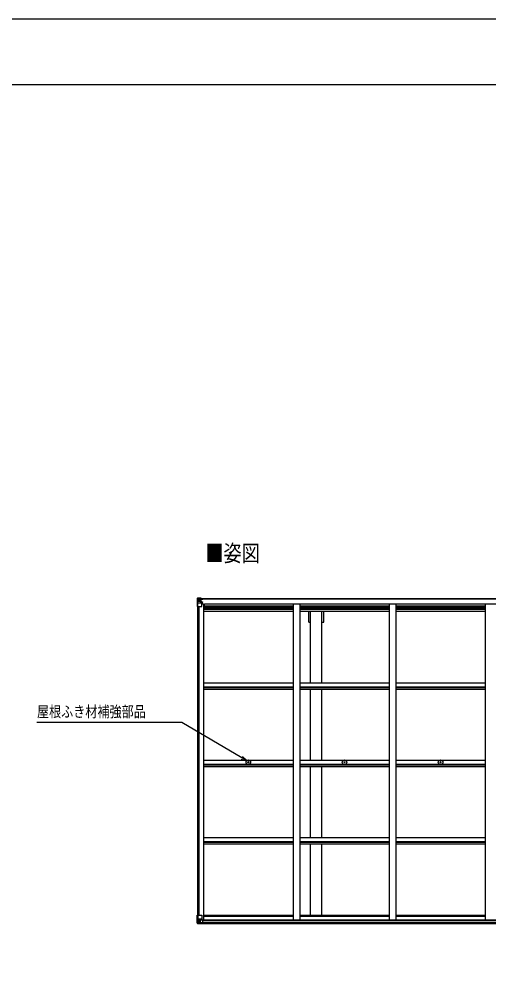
# Model space of a CAD drawing. Units: millimetres, scale not verified. Extents: x -10512 to 10512, y -7425 to 7425.
# Drawn here: x -4674 to -1178, y 231 to 7425 of the extents above; entities that cross this region are included whole.
import ezdxf
from ezdxf.enums import TextEntityAlignment as Align

# ---------------------------------------------------------------- set-up
doc = ezdxf.new("R2010")
doc.units = ezdxf.units.MM
doc.header["$LTSCALE"] = 40
for name, color, linetype in [('0-2_USER1', 3, 'Continuous'), ('0-4_YKK_13', 4, 'Continuous'), ('0-5_YKK_A1', 4, 'Continuous'), ('0-6_YKK_D', 6, 'Continuous'), ('0-7_YKK_ZWAK', 7, 'Continuous')]:
    doc.layers.add(name, color=color, linetype=linetype)
doc.styles.add('ＭＳ ゴシック', font='')
doc.styles.get('ＭＳ ゴシック').set_extended_font_data('MS Gothic')

msp = doc.modelspace()

# ---------------------------------------------------------------- linework, layer by layer
at = {"layer": '0-4_YKK_13'}
for p, q in [((-3348.45, 3109.31), (-3348.45, 3109.27)), ((-3347.51, 3110.32), (-3347.51, 3110.32)), ((-3347.51, 3110.27), (-3347.51, 3110.31)), ((-3338.54, 3110.7), (-3346.46, 3110.23)), ((-3345.6, 3109.26), (-3345.61, 3109.19)), ((-3345.61, 3048.6), (-3345.61, 3109.19)), ((-3341.64, 3105.81), (-3344.37, 3109.48)), ((-3340.78, 3102.31), (-3338.45, 3102.36)), ((-3340.78, 3088.83), (-3340.78, 3102.31)), ((-3326.45, 3111.49), (-3338.45, 3110.71)), ((-3338.45, 3102.36), (-3326.45, 3102.36)), ((-3332.97, 3095.16), (-3332.97, 3094.2)), ((-3327.45, 3102.36), (-3326.45, 3102.36)), ((-3319.95, 3112), (-3326.45, 3111.6)), ((-3326.45, 3085.51), (-3326.45, 3111.6)), ((-3326.45, 3110.72), (-3319.95, 3111.12)), ((-3324.95, 3105.9), (-3326.45, 3105.9)), ((-3324.95, 3102.36), (-3326.45, 3102.36)), ((-3319.95, 3110.19), (-3324.95, 3110.1)), ((-3324.45, 3105.54), (-3324.95, 3105.54)), ((-3320.95, 3100.61), (-3324.95, 3100.61)), ((-3324.84, 3104.24), (-3320.95, 3104.24)), ((-3324.45, 3106.56), (-3324.45, 3104.61)), ((-3316.45, 3106.56), (-3324.45, 3106.56)), ((-3316.45, 3106.54), (-3324.45, 3106.54)), ((-3314.45, 3104.7), (-3324.45, 3104.61)), ((-3324.45, 3104.44), (-3324.45, 3104.61)), ((-3324.45, 3104.61), (-3324.45, 3104.61)), ((-3320.95, 3084.5), (-3320.95, 3104.47)), ((-3319.95, 3111.12), (-3319.95, 3112)), ((-3319.95, 3110.6), (-3319.95, 3111.12)), ((-3319.95, 3110.6), (-3319.95, 3110.19)), ((-3319.95, 3110.19), (-3319.95, 3109.37)), ((-3314.95, 3109.8), (-3314.95, 3109.37)), ((-3314.65, 3109.8), (-3314.95, 3109.8)), ((-3314.65, 3109.8), (-3312.96, 3109.37)), ((-3314.45, 3106.3), (-3309.45, 3106.3)), ((-3314.45, 3104.7), (-3314.45, 3106.3)), ((-3309.45, 3107.23), (-3309.45, 3106.3)), ((-3309.45, 3106.3), (-3308.45, 3106.3)), ((-3308.45, 3106.3), (-3308.45, 3107.23)), ((-3308.45, 3106.3), (-3308.45, 3104.74)), ((-3308.45, 3104.62), (-3308.45, 3104.74)), ((-3345.61, 3048.6), (-3315.45, 3048.6)), ((-3345.06, 3075.49), (-3340.92, 3087.57)), ((-3345.06, 3075.49), (-3338.45, 3075.27)), ((-3338.45, 3088.8), (-3340.78, 3088.83)), ((-3338.45, 3088.8), (-3326.45, 3088.8)), ((-3338.45, 3088.8), (-3338.45, 3088.8)), ((-3338.45, 3075.27), (-3314.45, 3075.27)), ((-3324.95, 3088.8), (-3326.45, 3088.8)), ((-3325.62, 3085.25), (-3315.28, 3083.59)), ((-3325.62, 3084.61), (-3325.62, 3085.25)), ((-3315.28, 3082.96), (-3325.62, 3084.61)), ((-3320.95, 3092.4), (-3324.95, 3092.4)), ((-3315.28, 3083.59), (-3315.28, 3082.96)), ((-3315, 3083.52), (-3310.95, 3083.48)), ((-3314.45, 3049.6), (-3314.45, 3082.7)), ((-3309.95, 3071.6), (-3314.45, 3071.6)), ((-3309.95, 3083.47), (-3310.95, 3083.48)), ((-3310.95, 3081.75), (-3309.95, 3081.75)), ((-3309.95, 3067.26), (-3309.95, 3083.47)), ((-2970.73, 1889), (-2969.62, 1889.02)), ((-2970.73, 1888), (-2969.62, 1887.99)), ((-2969.62, 1889.02), (-2969.1, 1889.12)), ((-2969.62, 1887.99), (-2969.1, 1887.88)), ((-2969, 1889.64), (-2969.1, 1889.12)), ((-2969, 1887.37), (-2969.1, 1887.88)), ((-2968.98, 1890.75), (-2969, 1889.64)), ((-2968.98, 1886.26), (-2969, 1887.37)), ((-2967.98, 1890.75), (-2967.96, 1889.64)), ((-2967.98, 1886.26), (-2967.96, 1887.37)), ((-2967.96, 1889.64), (-2967.86, 1889.12)), ((-2967.96, 1887.37), (-2967.86, 1887.88)), ((-2967.34, 1889.02), (-2967.86, 1889.12)), ((-2967.34, 1887.99), (-2967.86, 1887.88)), ((-2966.24, 1889), (-2967.34, 1889.02)), ((-2966.24, 1888), (-2967.34, 1887.99)), ((-2254.73, 1889), (-2253.62, 1889.02)), ((-2254.73, 1888), (-2253.62, 1887.99)), ((-2253.62, 1889.02), (-2253.1, 1889.12)), ((-2253.62, 1887.99), (-2253.1, 1887.88)), ((-2253, 1889.64), (-2253.1, 1889.12)), ((-2253, 1887.37), (-2253.1, 1887.88)), ((-2252.98, 1890.75), (-2253, 1889.64)), ((-2252.98, 1886.26), (-2253, 1887.37)), ((-2251.98, 1890.75), (-2251.96, 1889.64)), ((-2251.98, 1886.26), (-2251.96, 1887.37)), ((-2251.96, 1889.64), (-2251.86, 1889.12)), ((-2251.96, 1887.37), (-2251.86, 1887.88)), ((-2251.34, 1889.02), (-2251.86, 1889.12)), ((-2251.34, 1887.99), (-2251.86, 1887.88)), ((-2250.24, 1889), (-2251.34, 1889.02)), ((-2250.24, 1888), (-2251.34, 1887.99)), ((-1538.73, 1889), (-1537.62, 1889.02)), ((-1538.73, 1888), (-1537.62, 1887.99)), ((-1537.62, 1889.02), (-1537.1, 1889.12)), ((-1537.62, 1887.99), (-1537.1, 1887.88)), ((-1537, 1889.64), (-1537.1, 1889.12)), ((-1537, 1887.37), (-1537.1, 1887.88)), ((-1536.98, 1890.75), (-1537, 1889.64)), ((-1536.98, 1886.26), (-1537, 1887.37)), ((-1535.98, 1890.75), (-1535.96, 1889.64)), ((-1535.98, 1886.26), (-1535.96, 1887.37)), ((-1535.96, 1889.64), (-1535.86, 1889.12)), ((-1535.96, 1887.37), (-1535.86, 1887.88)), ((-1535.34, 1889.02), (-1535.86, 1889.12)), ((-1535.34, 1887.99), (-1535.86, 1887.88)), ((-1534.24, 1889), (-1535.34, 1889.02)), ((-1534.24, 1888), (-1535.34, 1887.99)), ((-3348.45, 749.3), (-3315.45, 749.3)), ((-3348.45, 688.59), (-3348.45, 749.3)), ((-3345.61, 749.3), (-3345.61, 688.71)), ((-3345.06, 722.42), (-3338.45, 722.63)), ((-3345.06, 722.42), (-3340.92, 710.33)), ((-3338.45, 722.63), (-3314.45, 722.63)), ((-3314.45, 748.3), (-3314.45, 715.2)), ((-3347.51, 687.63), (-3347.51, 687.59)), ((-3338.54, 687.2), (-3346.46, 687.67)), ((-3345.6, 688.64), (-3345.61, 688.71)), ((-3341.64, 692.09), (-3344.37, 688.42)), ((-3338.45, 709.1), (-3340.78, 709.07)), ((-3340.78, 709.07), (-3340.78, 695.59)), ((-3340.78, 695.59), (-3338.45, 695.54)), ((-3338.45, 709.1), (-3338.45, 709.1)), ((-3326.45, 709.1), (-3338.45, 709.1)), ((-3338.45, 695.54), (-3326.45, 695.54)), ((-3326.45, 686.41), (-3338.45, 687.19)), ((-3333.93, 702.74), (-3333.93, 703.7)), ((-3326.45, 713.08), (-3319.95, 713.08)), ((-3326.45, 713.08), (-3326.45, 686.3)), ((-3315.28, 714.94), (-3325.62, 713.29)), ((-3325.62, 713.29), (-3325.62, 713.08)), ((-3322.93, 713.08), (-3315.28, 714.31)), ((-3319.95, 713.08), (-3310.95, 713.05)), ((-3319.95, 685.9), (-3319.95, 691.84)), ((-3310.95, 691.27), (-3319.95, 691.22)), ((-3315.28, 714.31), (-3315.28, 714.94)), ((-3309.95, 712.14), (-3309.95, 691.99))]:
    msp.add_line(p, q, dxfattribs=at)
for points in [[(-3348.45, 3109.27), (-3348.45, 3048.6), (-3345.61, 3048.6)], [(-3347.51, 3110.32), (-3338.45, 3110.87), (-3326.45, 3111.6)], [(-3334.89, 3096.12), (-3335.85, 3096.12), (-3335.85, 3097.08), (-3334.89, 3097.08)], [(-3333.93, 3098.04), (-3333.93, 3099), (-3332.97, 3099), (-3332.97, 3098.04)], [(-3332.97, 3094.2), (-3333.93, 3094.2), (-3333.93, 3095.16)], [(-3332.01, 3097.08), (-3331.05, 3097.08), (-3331.05, 3096.12), (-3332.01, 3096.12)], [(-3319.95, 3110.6), (-3324.95, 3110.6), (-3324.95, 3085.14)], [(-3324.45, 3105.54), (-3316.45, 3105.54), (-3316.45, 3107.23)], [(-3309.45, 3104.57), (-3324.45, 3104.44), (-3324.45, 3104.44)], [(-3314.45, 3104.7), (-3314.45, 3104.68), (-3308.45, 3104.74)], [(-3310.95, 3083.48), (-3310.95, 3081.75), (-3314.45, 3081.73)], [(-3347.51, 687.59), (-3338.45, 687.03), (-3319.95, 685.9)], [(-3334.89, 700.82), (-3335.85, 700.82), (-3335.85, 701.78), (-3334.89, 701.78)], [(-3333.93, 703.7), (-3332.97, 703.7), (-3332.97, 702.74)], [(-3332.97, 699.86), (-3332.97, 698.9), (-3333.93, 698.9), (-3333.93, 699.86)], [(-3332.01, 701.78), (-3331.05, 701.78), (-3331.05, 700.82), (-3332.01, 700.82)], [(-3309.95, 691.99), (-3309.96, 691.88), (-3319.95, 691.84)]]:
    msp.add_lwpolyline(points, dxfattribs=at)
for centre, radius in [((-3333.45, 3096.6), 5.3), ((-2968.48, 1888.5), 17), ((-2968.48, 1888.5), 4), ((-2252.48, 1888.5), 17), ((-2252.48, 1888.5), 4), ((-1536.48, 1888.5), 17), ((-1536.48, 1888.5), 4), ((-3333.45, 701.3), 5.3)]:
    msp.add_circle(centre, radius, dxfattribs=at)
for centre, radius, start, end in [((-3347.45, 3109.32), 1, 93.50017, 180.00079), ((-3347.45, 3109.31), 0.999, 93.4424, 179.95083), ((-3347.45, 3109.27), 0.999, 93.4424, 179.95083), ((-3346.3, 3122.92), 12.7, 269.24466, 275.10311), ((-3344.32, 3109.31), 1.28, 131.17831, 182.45895), ((-3334.89, 3098.04), 0.96, 270, 0), ((-3334.89, 3095.16), 0.96, 0, 90), ((-3332.01, 3098.04), 0.96, 180, 270), ((-3332.01, 3095.16), 0.96, 90, 180), ((-3324.45, 3107.06), 0.5, 179.99802, 269.99691), ((-3324.45, 3107.04), 0.5, 180.00109, 270.00109), ((-3324.45, 3104.11), 0.5, 90.52895, 180.04464), ((-3324.44, 3103.93), 0.513, 91.88028, 181.04707), ((-3309.31, 3112.26), 7.69, 268.96999, 276.43426), ((-3325.51, 3086.18), 0.937, 182.32209, 263.26766), ((-3325.51, 3085.54), 0.937, 182.32209, 263.26766), ((-3315.45, 3049.6), 1, 270, 0), ((-3315.39, 3082.66), 0.937, 2.32209, 83.26766), ((-3315.39, 3082.03), 0.937, 2.32209, 83.26766), ((-2968.48, 1888.5), 2.3, 167.44414, 192.55586), ((-2968.48, 1888.5), 2.3, 77.44414, 102.55586), ((-2968.48, 1888.5), 2.3, 257.44414, 282.55586), ((-2968.48, 1888.5), 2.3, 347.44414, 12.55586), ((-2252.48, 1888.5), 2.3, 167.44414, 192.55586), ((-2252.48, 1888.5), 2.3, 77.44414, 102.55586), ((-2252.48, 1888.5), 2.3, 257.44414, 282.55586), ((-2252.48, 1888.5), 2.3, 347.44414, 12.55586), ((-1536.48, 1888.5), 2.3, 167.44414, 192.55586), ((-1536.48, 1888.5), 2.3, 77.44414, 102.55586), ((-1536.48, 1888.5), 2.3, 257.44414, 282.55586), ((-1536.48, 1888.5), 2.3, 347.44414, 12.55586), ((-3315.45, 748.3), 1, 0, 90), ((-3347.45, 688.63), 0.999, 180.04917, 266.5576), ((-3347.45, 688.59), 0.999, 180.04917, 266.5576), ((-3347.45, 688.58), 1, 179.99921, 266.49983), ((-3346.3, 674.98), 12.7, 84.89689, 90.75534), ((-3344.32, 688.59), 1.28, 177.54105, 228.82169), ((-3334.89, 702.74), 0.96, 270, 0), ((-3334.89, 699.86), 0.96, 0, 90), ((-3332.01, 702.74), 0.96, 180, 270), ((-3332.01, 699.86), 0.96, 90, 180), ((-3325.51, 712.36), 0.937, 96.73234, 129.06602), ((-3315.39, 715.87), 0.937, 276.73234, 357.67791), ((-3315.39, 715.24), 0.937, 276.73234, 357.67791)]:
    msp.add_arc(centre, radius, start, end, dxfattribs=at)
for centre, major_axis, ratio, start_param, end_param in [((-3146.51, 3122.63), (201, 12.36), 0.060933, 3.1373463, 3.1378449), ((-3345.51, 3110.39), (2, 0.12), 0.060933, 3.1378449, 4.2119296), ((-3345.32, 3107.3), (-0.02, 3), 0.466854, 5.5234897, 6.1575023), ((-3343.65, 3102.23), (0.03, 5), 0.573921, 4.7320603, 5.5159136), ((-3420.2, 3102.36), (81.75, 0), 0.061163, 0, 0.0007725), ((-3344.34, 3077.83), (0.85, 2.32), 0.403757, 2.3087461, 3.2744049), ((-3342.19, 3088.86), (0, 3), 0.468246, 4.2703918, 4.7058971), ((-3344.34, 720.07), (0.85, -2.32), 0.403757, 3.0087805, 3.9744392), ((-3345.51, 687.51), (2, -0.12), 0.060933, 2.0712557, 3.1453404), ((-3146.51, 675.27), (201, -12.36), 0.060933, 3.1453404, 3.145839), ((-3345.32, 690.6), (-0.02, -3), 0.466854, 0.125683, 0.7596956), ((-3343.65, 695.68), (0.03, -5), 0.573921, 0.7672717, 1.551125), ((-3342.19, 709.05), (0, -3), 0.468246, 1.5772882, 2.0127935), ((-3420.2, 695.54), (81.75, 0), 0.061163, 6.2824128, 6.2831853), ((-3310.95, 712.14), (1, -0.021), 0.906239, 0.0187047, 1.589501), ((-3310.95, 691.98), (1, 0.012), 0.707053, 4.7036637, 6.124411)]:
    msp.add_ellipse(centre, major_axis=major_axis, ratio=ratio, start_param=start_param, end_param=end_param, dxfattribs=at)
at = {"layer": '0-5_YKK_A1'}
for p, q in [((-3324.95, 3109.37), (2400.05, 3109.37)), ((-3324.95, 3107.23), (2400.05, 3107.23)), ((-3346.45, 3048.6), (-3346.45, 749.3)), ((-3336.75, 3048.6), (-3336.75, 749.3)), ((-3301.45, 3067.26), (-3314.45, 3067.26)), ((-3301.45, 3067.26), (-3301.45, 713.28)), ((-3301.45, 3053.57), (-2635.45, 3053.57)), ((-3301.45, 3045.18), (-2635.45, 3045.18)), ((-3301.45, 3036.98), (-2635.45, 3036.98)), ((-3301.45, 3033.05), (-2635.45, 3033.05)), ((-3301.45, 3027.97), (-2635.45, 3027.97)), ((-3293.95, 3053.57), (-3293.95, 3069.09)), ((-3293.95, 3069.09), (2369.05, 3069.09)), ((-2635.45, 3069.09), (-2635.45, 713.3)), ((-2585.45, 3069.09), (-2585.45, 713.3)), ((-2585.45, 3053.57), (-1919.45, 3053.57)), ((-2585.45, 3045.18), (-1919.45, 3045.18)), ((-2585.45, 3036.98), (-1919.45, 3036.98)), ((-2585.45, 3033.05), (-1919.45, 3033.05)), ((-2585.45, 3027.97), (-1919.45, 3027.97)), ((-1919.45, 3069.09), (-1919.45, 713.3)), ((-1869.45, 3069.09), (-1869.45, 713.3)), ((-1869.45, 3053.57), (-1203.45, 3053.57)), ((-1869.45, 3045.18), (-1203.45, 3045.18)), ((-1869.45, 3036.98), (-1203.45, 3036.98)), ((-1869.45, 3033.05), (-1203.45, 3033.05)), ((-1869.45, 3027.97), (-1203.45, 3027.97)), ((-1203.45, 3069.09), (-1203.45, 713.3)), ((-3301.45, 3014.97), (-2635.45, 3014.97)), ((-2585.45, 3014.97), (-1919.45, 3014.97)), ((-2517.45, 2931.37), (-2517.45, 3014.97)), ((-2504.95, 2479.23), (-2504.95, 3014.97)), ((-2419.95, 2479.23), (-2419.95, 3014.97)), ((-2407.45, 2931.37), (-2407.45, 3014.97)), ((-1869.45, 3014.97), (-1203.45, 3014.97)), ((-2517.45, 2931.37), (-2504.95, 2931.37)), ((-2419.95, 2931.37), (-2407.45, 2931.37)), ((-3301.45, 2479.23), (-2635.48, 2479.23)), ((-3301.45, 2449.49), (-2635.48, 2449.49)), ((-2585.45, 2479.23), (-1919.48, 2479.23)), ((-2585.45, 2449.49), (-1919.48, 2449.49)), ((-1869.45, 2479.23), (-1203.48, 2479.23)), ((-1869.45, 2449.49), (-1203.48, 2449.49)), ((-3301.45, 2444.94), (-2635.48, 2444.94)), ((-3301.45, 2431.93), (-2635.48, 2431.93)), ((-2585.45, 2444.94), (-1919.48, 2444.94)), ((-2585.45, 2431.93), (-1919.48, 2431.93)), ((-2504.95, 1903.02), (-2504.95, 2431.93)), ((-2419.95, 1903.02), (-2419.95, 2431.93)), ((-1869.45, 2444.94), (-1203.48, 2444.94)), ((-1869.45, 2431.93), (-1203.48, 2431.93)), ((-3301.45, 1903.15), (-2635.48, 1903.15)), ((-3301.45, 1873.41), (-2635.48, 1873.41)), ((-2585.45, 1903.15), (-1919.48, 1903.15)), ((-2585.45, 1873.41), (-1919.48, 1873.41)), ((-1869.45, 1903.15), (-1203.48, 1903.15)), ((-1869.45, 1873.41), (-1203.48, 1873.41)), ((-3301.45, 1868.87), (-2635.48, 1868.87)), ((-3301.45, 1855.85), (-2635.48, 1855.85)), ((-2585.45, 1868.87), (-1919.48, 1868.87)), ((-2585.45, 1855.85), (-1919.48, 1855.85)), ((-2504.95, 1326.95), (-2504.95, 1854.66)), ((-2419.95, 1326.95), (-2419.95, 1854.66)), ((-1869.45, 1868.87), (-1203.48, 1868.87)), ((-1869.45, 1855.85), (-1203.48, 1855.85)), ((-3301.45, 1327.07), (-2635.48, 1327.07)), ((-3301.45, 1297.34), (-2635.48, 1297.34)), ((-2585.45, 1327.07), (-1919.48, 1327.07)), ((-2585.45, 1297.34), (-1919.48, 1297.34)), ((-1869.45, 1327.07), (-1203.48, 1327.07)), ((-1869.45, 1297.34), (-1203.48, 1297.34)), ((-3301.45, 1292.79), (-2635.48, 1292.79)), ((-3301.45, 1279.78), (-2635.48, 1279.78)), ((-2585.45, 1292.79), (-1919.48, 1292.79)), ((-2585.45, 1279.78), (-1919.48, 1279.78)), ((-2504.95, 749.45), (-2504.95, 1278.58)), ((-2419.95, 749.45), (-2419.95, 1278.58)), ((-1869.45, 1292.79), (-1203.48, 1292.79)), ((-1869.45, 1279.78), (-1203.48, 1279.78)), ((-3301.45, 749.45), (-2635.45, 749.45)), ((-3301.45, 741.1), (-2635.45, 741.1)), ((-2585.45, 749.45), (-1919.45, 749.45)), ((-2585.45, 741.1), (-1919.45, 741.1)), ((-1869.45, 749.45), (-1203.45, 749.45)), ((-1869.45, 741.1), (-1203.45, 741.1)), ((-3321.71, 713.28), (2396.81, 713.28)), ((-3319.95, 687.5), (2395.05, 687.5)), ((-3309.95, 711.01), (2385.05, 711.01)), ((-3309.95, 695.4), (2385.05, 695.4))]:
    msp.add_line(p, q, dxfattribs=at)
at = {"layer": '0-6_YKK_D'}
for points in [[(-2980.31, 1900.71), (-3016.94, 1922.27), (-3464.64, 2185.68), (-4542.64, 2185.68)], [(-3022.72, 1912.45), (-2980.31, 1900.71), (-3011.17, 1932.08)]]:
    msp.add_lwpolyline(points, dxfattribs=at)
at = {"layer": '0-7_YKK_ZWAK'}
msp.add_line((9737.55, 6937.5), (-9762.45, 6937.5), dxfattribs=at)
msp.add_lwpolyline([(-10512.5, -7425), (10512.5, -7425), (10512.5, 7425), (-10512.5, 7425)], close=True, dxfattribs=at)

# ---------------------------------------------------------------- texts
at = {"layer": '0-2_USER1', "style": 'ＭＳ ゴシック', "width": 0.8}
msp.add_text('■姿図', height=123.8, dxfattribs=at).set_placement((-3288.51, 3347.2), align=Align.BOTTOM_LEFT)
at = {"layer": '0-6_YKK_D', "style": 'ＭＳ ゴシック', "width": 0.8}
msp.add_text('屋根ふき材補強部品', height=82.48, dxfattribs=at).set_placement((-4542.64, 2199.72), align=Align.BOTTOM_LEFT)

doc.saveas('drawing.dxf')
